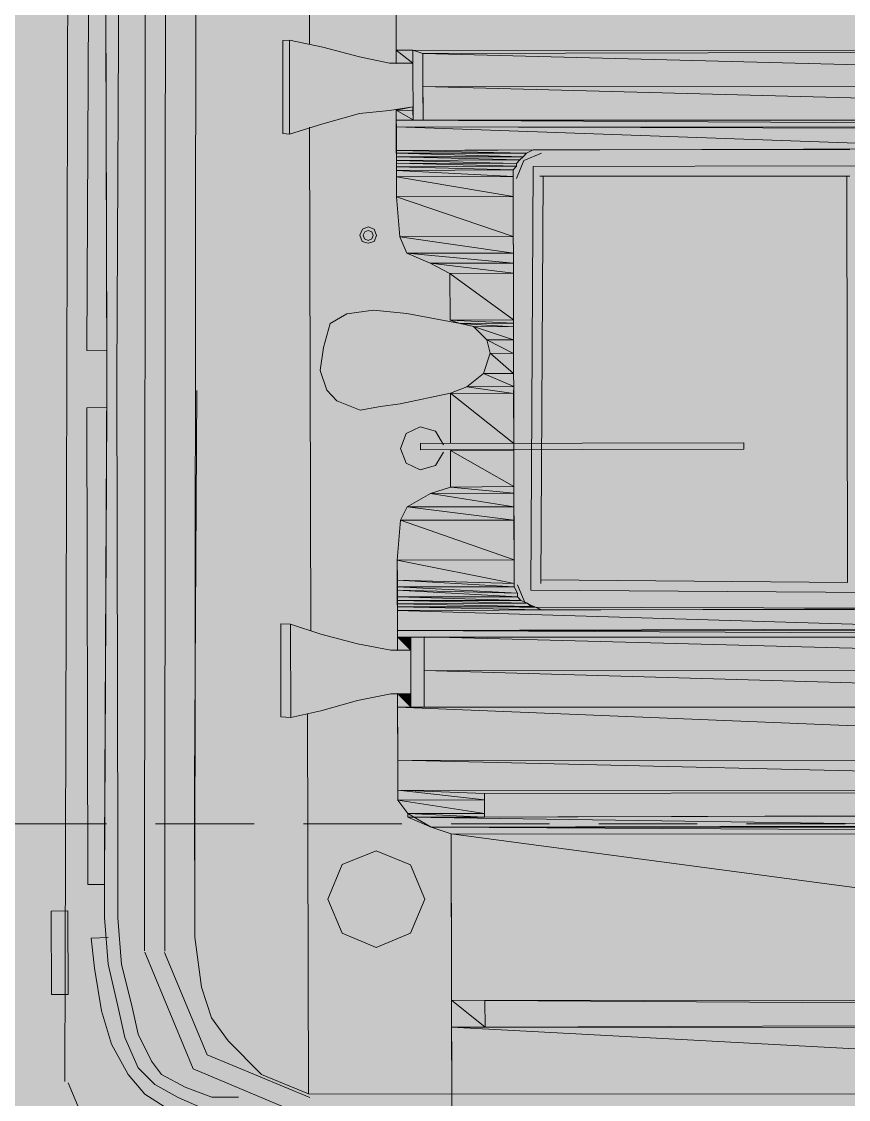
# Model space of a CAD drawing. Header units: millimetres. Extents: x 475159934 to 476245151, y 4620917055 to 4621447368.
# Drawn here: x 475300961 to 475302011, y 4620979307 to 4620980676 of the extents above; entities that cross this region are included whole.
import ezdxf

# ---------------------------------------------------------------- set-up
doc = ezdxf.new("R2010")
doc.units = ezdxf.units.MM
doc.header["$MEASUREMENT"] = 0
doc.linetypes.add('( Hidden )', pattern=[187.5, 125, -62.5])
doc.layers.add('New_Car-Art', color=7, linetype='Continuous')
for name, color, linetype, lineweight in [('New_Car-Art_Pen_No__1', 1, 'Continuous', 0), ('New_Car-Art_Pen_No__4', 7, 'Continuous', 0), ('New_gza_Pen_No__255', 255, 'Continuous', 0), ('New_Structural - Bearing_Pen_No__250', 7, 'Continuous', 0)]:
    doc.layers.add(name, color=color, linetype=linetype, lineweight=lineweight)

msp = doc.modelspace()

# ---------------------------------------------------------------- hatches: boundary and pattern name
at = {"layer": 'New_Car-Art', "linetype": 'Continuous', "lineweight": 0, "true_color": 0x7f090b}
for points in [[(475301436.731, 4620980706.799), (475301436.932, 4620980639.47), (475303100.678, 4620980639.017)], [(475301436.9, 4620980622.198), (475301458.196, 4620980622.782), (475301436.932, 4620980639.47)], [(475301436.932, 4620980639.47), (475301458.196, 4620980622.782), (475301458.064, 4620980639.174)], [(475301458.064, 4620980639.174), (475301470.745, 4620980634.996), (475303100.678, 4620980639.017)], [(475303100.678, 4620980639.017), (475301470.745, 4620980634.996), (475303100.862, 4620980592.606)], [(475301470.745, 4620980634.996), (475301470.955, 4620980593.127), (475303100.862, 4620980592.606)], [(475303100.862, 4620980592.606), (475301470.955, 4620980593.127), (475303100.82, 4620980549.874)], [(475301470.955, 4620980593.127), (475301471.002, 4620980550.379), (475303100.82, 4620980549.874)], [(475301458.238, 4620980567.304), (475301437.079, 4620980563.057), (475301458.211, 4620980562.762)], [(475301437.079, 4620980563.057), (475301437.074, 4620980550.327), (475301458.37, 4620980550.911)], [(475301458.211, 4620980562.762), (475301437.079, 4620980563.057), (475301458.37, 4620980550.911)], [(475303100.82, 4620980549.874), (475301437.074, 4620980550.327), (475303100.93, 4620980541.67)], [(475301437.074, 4620980550.327), (475301437.184, 4620980542.123), (475303100.93, 4620980541.67)], [(475301437.184, 4620980542.123), (475301437.147, 4620980512.121), (475302211.958, 4620980514.33)], [(475302211.879, 4620980539.807), (475301437.184, 4620980542.123), (475302211.958, 4620980514.33)], [(475301610.731, 4620980512.553), (475301437.147, 4620980512.121), (475301602.367, 4620980508.654)], [(475301437.147, 4620980512.121), (475301437.284, 4620980508.458), (475301602.367, 4620980508.654)], [(475301437.257, 4620980503.917), (475301437.23, 4620980499.375), (475301593.888, 4620980500.229)], [(475301593.888, 4620980500.229), (475301437.23, 4620980499.375), (475301589.654, 4620980495.56)], [(475301437.23, 4620980499.375), (475301437.279, 4620980495.728), (475301589.654, 4620980495.56)], [(475301437.284, 4620980508.458), (475301437.257, 4620980503.917), (475301598.045, 4620980504.002)], [(475301598.045, 4620980504.002), (475301437.257, 4620980503.917), (475301593.888, 4620980500.229)], [(475301602.367, 4620980508.654), (475301437.284, 4620980508.458), (475301598.045, 4620980504.002)], [(475301437.252, 4620980491.187), (475301437.226, 4620980486.645), (475301585.47, 4620980487.246)], [(475301585.47, 4620980487.246), (475301437.226, 4620980486.645), (475301585.492, 4620980479.058)], [(475301437.226, 4620980486.645), (475301437.248, 4620980478.457), (475301585.492, 4620980479.058)], [(475301437.279, 4620980495.728), (475301437.252, 4620980491.187), (475301589.703, 4620980491.914)], [(475301589.703, 4620980491.914), (475301437.252, 4620980491.187), (475301585.47, 4620980487.246)], [(475301589.654, 4620980495.56), (475301437.279, 4620980495.728), (475301589.703, 4620980491.914)], [(475301585.492, 4620980479.058), (475301437.248, 4620980478.457), (475301585.57, 4620980453.581)], [(475301437.248, 4620980478.457), (475301437.326, 4620980452.981), (475301585.57, 4620980453.581)], [(475301585.57, 4620980453.581), (475301437.326, 4620980452.981), (475301585.639, 4620980402.645)], [(475301437.326, 4620980452.981), (475301441.689, 4620980402.154), (475301585.639, 4620980402.645)], [(475301585.639, 4620980402.645), (475301441.689, 4620980402.154), (475301585.744, 4620980381.711)], [(475301441.689, 4620980402.154), (475301450.295, 4620980381.457), (475301585.744, 4620980381.711)], [(475301585.744, 4620980381.711), (475301450.295, 4620980381.457), (475301585.739, 4620980368.981)], [(475301450.295, 4620980381.457), (475301479.924, 4620980368.668), (475301585.739, 4620980368.981)], [(475301585.739, 4620980368.981), (475301479.924, 4620980368.668), (475301585.734, 4620980356.251)], [(475301479.924, 4620980368.668), (475301505.258, 4620980355.769), (475301585.734, 4620980356.251)], [(475301585.734, 4620980356.251), (475301505.258, 4620980355.769), (475301585.913, 4620980297.11)], [(475301505.258, 4620980355.769), (475301505.437, 4620980296.628), (475301585.913, 4620980297.11)], [(475301585.913, 4620980297.11), (475301505.437, 4620980296.628), (475301585.886, 4620980292.568)], [(475301505.437, 4620980296.628), (475301518.118, 4620980292.449), (475301585.886, 4620980292.568)], [(475301585.886, 4620980292.568), (475301518.118, 4620980292.449), (475301585.859, 4620980288.026)], [(475301518.118, 4620980292.449), (475301535.093, 4620980288.381), (475301585.859, 4620980288.026)], [(475301585.859, 4620980288.026), (475301535.093, 4620980288.381), (475301585.991, 4620980271.634)], [(475301535.093, 4620980288.381), (475301552.063, 4620980271.582), (475301585.991, 4620980271.634)], [(475301585.991, 4620980271.634), (475301552.063, 4620980271.582), (475301585.96, 4620980254.362)], [(475301552.063, 4620980271.582), (475301556.326, 4620980254.421), (475301585.96, 4620980254.362)], [(475301556.326, 4620980254.421), (475301547.815, 4620980228.724), (475301585.95, 4620980228.902)], [(475301585.96, 4620980254.362), (475301556.326, 4620980254.421), (475301585.95, 4620980228.902)], [(475301547.815, 4620980228.724), (475301526.739, 4620980211.732), (475301586.082, 4620980212.509)], [(475301585.95, 4620980228.902), (475301547.815, 4620980228.724), (475301586.082, 4620980212.509)], [(475301526.739, 4620980211.732), (475301505.716, 4620980203.823), (475301586.028, 4620980203.426)], [(475301586.082, 4620980212.509), (475301526.739, 4620980211.732), (475301586.028, 4620980203.426)], [(475301586.028, 4620980203.426), (475301505.716, 4620980203.823), (475301586.092, 4620980139.76)], [(475301505.716, 4620980203.823), (475301505.78, 4620980140.157), (475301586.092, 4620980139.76)], [(475301586.202, 4620980131.555), (475301505.726, 4620980131.073), (475301586.298, 4620980085.161)], [(475301505.726, 4620980131.073), (475301505.822, 4620980084.679), (475301586.298, 4620980085.161)], [(475301480.504, 4620980076.66), (475301450.927, 4620980059.43), (475301586.376, 4620980059.684)], [(475301505.822, 4620980084.679), (475301480.504, 4620980076.66), (475301586.408, 4620980076.956)], [(475301586.408, 4620980076.956), (475301480.504, 4620980076.66), (475301586.376, 4620980059.684)], [(475301586.298, 4620980085.161), (475301505.822, 4620980084.679), (475301586.408, 4620980076.956)], [(475301450.927, 4620980059.43), (475301442.558, 4620980042.801), (475301586.344, 4620980042.413)], [(475301586.376, 4620980059.684), (475301450.927, 4620980059.43), (475301586.344, 4620980042.413)], [(475301442.558, 4620980042.801), (475301438.332, 4620979991.755), (475301586.577, 4620979992.355)], [(475301586.344, 4620980042.413), (475301442.558, 4620980042.801), (475301586.577, 4620979992.355)], [(475301586.577, 4620979992.355), (475301438.332, 4620979991.755), (475301586.628, 4620979962.337)], [(475301438.332, 4620979991.755), (475301438.411, 4620979966.278), (475301586.628, 4620979962.337)], [(475301586.628, 4620979962.337), (475301438.411, 4620979966.278), (475301586.513, 4620979957.812)], [(475301438.411, 4620979966.278), (475301438.52, 4620979958.074), (475301586.513, 4620979957.812)], [(475301438.52, 4620979958.074), (475301438.406, 4620979953.548), (475301590.83, 4620979949.734)], [(475301590.83, 4620979949.734), (475301438.406, 4620979953.548), (475301590.803, 4620979945.192)], [(475301438.406, 4620979953.548), (475301438.516, 4620979945.344), (475301590.803, 4620979945.192)], [(475301586.513, 4620979957.812), (475301438.52, 4620979958.074), (475301590.83, 4620979949.734)], [(475301438.489, 4620979940.802), (475301438.374, 4620979936.277), (475301603.62, 4620979937.351)], [(475301603.62, 4620979937.351), (475301438.374, 4620979936.277), (475301607.888, 4620979932.919)], [(475301438.374, 4620979936.277), (475301438.511, 4620979932.614), (475301607.888, 4620979932.919)], [(475301438.516, 4620979945.344), (475301438.489, 4620979940.802), (475301594.983, 4620979940.777)], [(475301594.983, 4620979940.777), (475301438.489, 4620979940.802), (475301603.62, 4620979937.351)], [(475301590.803, 4620979945.192), (475301438.516, 4620979945.344), (475301594.983, 4620979940.777)], [(475301438.511, 4620979932.614), (475301438.484, 4620979928.072), (475302213.294, 4620979930.281)], [(475302213.294, 4620979930.281), (475301438.484, 4620979928.072), (475302213.285, 4620979904.821)], [(475301438.484, 4620979928.072), (475301438.562, 4620979902.596), (475302213.285, 4620979904.821)], [(475301438.511, 4620979932.614), (475301620.569, 4620979928.741), (475301612.094, 4620979933.046)], [(475301438.553, 4620979877.136), (475301455.555, 4620979877.609), (475301438.584, 4620979894.408)], [(475303102.221, 4620979902.159), (475301438.562, 4620979902.596), (475303102.331, 4620979893.955)], [(475301438.562, 4620979902.596), (475301438.584, 4620979894.408), (475303102.331, 4620979893.955)], [(475301438.584, 4620979894.408), (475301455.555, 4620979877.609), (475301455.423, 4620979894.002)], [(475301455.423, 4620979894.002), (475303102.331, 4620979893.955), (475301472.425, 4620979894.475)], [(475303102.331, 4620979893.955), (475301472.425, 4620979894.475), (475303102.29, 4620979851.223)], [(475301472.425, 4620979894.475), (475301472.471, 4620979851.727), (475303102.29, 4620979851.223)], [(475303102.29, 4620979851.223), (475301472.471, 4620979851.727), (475303102.473, 4620979804.812)], [(475301472.471, 4620979851.727), (475301472.567, 4620979805.333), (475303102.473, 4620979804.812)], [(475301438.758, 4620979822.537), (475301438.726, 4620979805.265), (475301455.728, 4620979805.739)], [(475301455.596, 4620979822.131), (475301438.758, 4620979822.537), (475301455.728, 4620979805.739)], [(475301438.726, 4620979805.265), (475301438.927, 4620979737.936), (475303098.467, 4620979737.357)], [(475303102.473, 4620979804.812), (475301438.726, 4620979805.265), (475303098.467, 4620979737.357)], [(475303102.473, 4620979804.812), (475301455.728, 4620979805.739), (475301472.567, 4620979805.333)], [(475303098.467, 4620979737.357), (475301438.927, 4620979737.936), (475303098.541, 4620979699.151)], [(475301438.927, 4620979737.936), (475301439.001, 4620979699.73), (475303098.541, 4620979699.151)], [(475301549.083, 4620979695.611), (475301439.001, 4620979699.73), (475301549.105, 4620979687.423)], [(475301439.001, 4620979699.73), (475301439.084, 4620979686.984), (475301549.105, 4620979687.423)], [(475301549.105, 4620979687.423), (475301439.084, 4620979686.984), (475301549.162, 4620979670.135)], [(475301439.084, 4620979686.984), (475301451.76, 4620979670.075), (475301549.162, 4620979670.135)], [(475301451.76, 4620979670.075), (475301451.733, 4620979665.533), (475301549.047, 4620979665.61)], [(475302213.748, 4620979667.396), (475301451.733, 4620979665.533), (475302213.743, 4620979654.666)], [(475301451.733, 4620979665.533), (475301481.362, 4620979652.745), (475302213.743, 4620979654.666)], [(475301549.162, 4620979670.135), (475301451.76, 4620979670.075), (475301549.047, 4620979665.61)], [(475303098.636, 4620979652.756), (475301481.362, 4620979652.745), (475303098.495, 4620979643.689)], [(475301481.362, 4620979652.745), (475301506.811, 4620979644.371), (475303098.495, 4620979643.689)], [(475303098.495, 4620979643.689), (475301506.811, 4620979644.371), (475303099.131, 4620979432.602)], [(475301506.811, 4620979644.371), (475301507.359, 4620979433.301), (475303099.131, 4620979432.602)], [(475301507.359, 4620979433.301), (475301507.296, 4620979398.757), (475301549.725, 4620979399.045)], [(475301549.537, 4620979432.726), (475301507.359, 4620979433.301), (475301549.725, 4620979399.045)], [(475303099.067, 4620979398.059), (475301507.296, 4620979398.757), (475303099.236, 4620979313.458)], [(475301507.296, 4620979398.757), (475301507.553, 4620979314.14), (475303099.236, 4620979313.458)]]:
    msp.add_hatch(color=16, dxfattribs=at).paths.add_polyline_path(points)
at = {"layer": 'New_gza_Pen_No__255', "linetype": 'Continuous', "lineweight": 0, "true_color": 0x3f3f3f}
msp.add_hatch(color=250, dxfattribs=at).paths.add_polyline_path([(475351022.786, 4620982408.659), (475330424.797, 4620982408.659), (475330424.797, 4620982932.534), (475208694.142, 4620982932.534), (475208694.142, 4620976912.388), (475261946.583, 4620976912.388, -0.28948959), (475265189.076, 4620974568.002), (475271727.568, 4620974568.002, -0.29342317), (475275095.001, 4620976932.699), (475351022.786, 4620976932.514)])

# ---------------------------------------------------------------- linework, layer by layer
at = {"layer": 'New_Car-Art_Pen_No__1', "color": 1, "linetype": 'Continuous', "lineweight": 0}
for points in [[(475301436.932, 4620980639.47), (475301436.731, 4620980706.799)], [(475301436.9, 4620980622.198), (475301436.932, 4620980639.47)], [(475303100.678, 4620980639.017), (475301436.932, 4620980639.47)], [(475301436.932, 4620980639.47), (475301458.196, 4620980622.782)], [(475301436.932, 4620980639.47), (475301458.064, 4620980639.174)], [(475301458.196, 4620980622.782), (475301436.932, 4620980639.47)], [(475303100.678, 4620980639.017), (475301458.064, 4620980639.174)], [(475301458.064, 4620980639.174), (475303100.678, 4620980639.017)], [(475301458.064, 4620980639.174), (475303100.678, 4620980639.017)], [(475301470.745, 4620980634.996), (475301458.064, 4620980639.174)], [(475301458.064, 4620980639.174), (475301458.196, 4620980622.782)], [(475303100.678, 4620980639.017), (475301470.745, 4620980634.996)], [(475303100.678, 4620980639.017), (475301470.745, 4620980634.996)], [(475301470.745, 4620980634.996), (475303100.774, 4620980592.622)], [(475301470.745, 4620980634.996), (475303100.774, 4620980592.622)], [(475301470.955, 4620980593.127), (475301470.745, 4620980634.996)], [(475301458.196, 4620980622.782), (475301436.9, 4620980622.198)], [(475301436.9, 4620980622.198), (475301458.196, 4620980622.782)], [(475301458.196, 4620980622.782), (475301436.9, 4620980622.198)], [(475303100.774, 4620980592.622), (475301470.955, 4620980593.127)], [(475303100.774, 4620980592.622), (475301470.955, 4620980593.127)], [(475301470.955, 4620980593.127), (475303100.82, 4620980549.874)], [(475301470.955, 4620980593.127), (475303100.82, 4620980549.874)], [(475301471.002, 4620980550.379), (475301470.955, 4620980593.127)], [(475301437.079, 4620980563.057), (475301458.238, 4620980567.304)], [(475301458.238, 4620980567.304), (475301458.211, 4620980562.762)], [(475301437.074, 4620980550.327), (475301437.079, 4620980563.057)], [(475301458.37, 4620980550.911), (475301437.074, 4620980550.327)], [(475301458.211, 4620980562.762), (475301437.079, 4620980563.057)], [(475301458.211, 4620980562.762), (475301437.079, 4620980563.057)], [(475301437.079, 4620980563.057), (475301458.37, 4620980550.911)], [(475301437.079, 4620980563.057), (475301458.37, 4620980550.911)], [(475301458.37, 4620980550.911), (475301458.211, 4620980562.762)], [(475301471.002, 4620980550.379), (475301458.37, 4620980550.911)], [(475301458.37, 4620980550.911), (475303100.82, 4620980549.874)], [(475303100.82, 4620980549.874), (475301437.074, 4620980550.327)], [(475301437.074, 4620980550.327), (475303100.93, 4620980541.67)], [(475301437.074, 4620980550.327), (475303100.93, 4620980541.67)], [(475301437.184, 4620980542.123), (475301437.074, 4620980550.327)], [(475301437.147, 4620980512.121), (475301437.184, 4620980542.123)], [(475303100.93, 4620980541.67), (475301437.184, 4620980542.123)], [(475302211.879, 4620980539.807), (475301437.184, 4620980542.123)], [(475301437.184, 4620980542.123), (475302211.958, 4620980514.33)], [(475301437.184, 4620980542.123), (475302211.958, 4620980514.33)], [(475303100.82, 4620980549.874), (475301471.002, 4620980550.379)], [(475303100.82, 4620980549.874), (475301471.002, 4620980550.379)], [(475301471.002, 4620980550.379), (475303100.82, 4620980549.874)], [(475303100.82, 4620980549.874), (475301471.002, 4620980550.379)], [(475302211.958, 4620980514.33), (475301437.147, 4620980512.121)], [(475301437.147, 4620980512.121), (475301619.232, 4620980512.79)], [(475301615.025, 4620980512.663), (475301437.147, 4620980512.121)], [(475301437.147, 4620980512.121), (475301615.025, 4620980512.663)], [(475301615.025, 4620980512.663), (475301437.147, 4620980512.121)], [(475301437.147, 4620980512.121), (475301615.025, 4620980512.663)], [(475301610.731, 4620980512.553), (475301437.147, 4620980512.121)], [(475301437.147, 4620980512.121), (475301610.731, 4620980512.553)], [(475301610.731, 4620980512.553), (475301437.147, 4620980512.121)], [(475301610.731, 4620980512.553), (475301437.147, 4620980512.121)], [(475301437.147, 4620980512.121), (475301602.367, 4620980508.654)], [(475301437.147, 4620980512.121), (475301602.367, 4620980508.654)], [(475301437.284, 4620980508.458), (475301437.147, 4620980512.121)], [(475301602.367, 4620980508.654), (475301610.731, 4620980512.553)], [(475301615.025, 4620980512.663), (475301610.731, 4620980512.553)], [(475301619.232, 4620980512.79), (475301615.025, 4620980512.663)], [(475301437.23, 4620980499.375), (475301437.257, 4620980503.917)], [(475301593.888, 4620980500.229), (475301437.23, 4620980499.375)], [(475301593.888, 4620980500.229), (475301437.23, 4620980499.375)], [(475301437.23, 4620980499.375), (475301589.654, 4620980495.56)], [(475301437.23, 4620980499.375), (475301589.654, 4620980495.56)], [(475301437.279, 4620980495.728), (475301437.23, 4620980499.375)], [(475301437.257, 4620980503.917), (475301437.284, 4620980508.458)], [(475301598.045, 4620980504.002), (475301437.257, 4620980503.917)], [(475301598.045, 4620980504.002), (475301437.257, 4620980503.917)], [(475301437.257, 4620980503.917), (475301593.888, 4620980500.229)], [(475301437.257, 4620980503.917), (475301593.888, 4620980500.229)], [(475301602.367, 4620980508.654), (475301437.284, 4620980508.458)], [(475301602.367, 4620980508.654), (475301437.284, 4620980508.458)], [(475301437.284, 4620980508.458), (475301598.045, 4620980504.002)], [(475301437.284, 4620980508.458), (475301598.045, 4620980504.002)], [(475301589.654, 4620980495.56), (475301593.888, 4620980500.229)], [(475301593.888, 4620980500.229), (475301598.045, 4620980504.002)], [(475301598.045, 4620980504.002), (475301602.367, 4620980508.654)], [(475301437.226, 4620980486.645), (475301437.252, 4620980491.187)], [(475301585.47, 4620980487.246), (475301437.226, 4620980486.645)], [(475301585.47, 4620980487.246), (475301437.226, 4620980486.645)], [(475301437.226, 4620980486.645), (475301585.492, 4620980479.058)], [(475301437.226, 4620980486.645), (475301585.492, 4620980479.058)], [(475301437.248, 4620980478.457), (475301437.226, 4620980486.645)], [(475301437.252, 4620980491.187), (475301437.279, 4620980495.728)], [(475301589.703, 4620980491.914), (475301437.252, 4620980491.187)], [(475301589.703, 4620980491.914), (475301437.252, 4620980491.187)], [(475301437.252, 4620980491.187), (475301585.47, 4620980487.246)], [(475301437.252, 4620980491.187), (475301585.47, 4620980487.246)], [(475301589.654, 4620980495.56), (475301437.279, 4620980495.728)], [(475301589.654, 4620980495.56), (475301437.279, 4620980495.728)], [(475301437.279, 4620980495.728), (475301589.703, 4620980491.914)], [(475301437.279, 4620980495.728), (475301589.703, 4620980491.914)], [(475301585.47, 4620980487.246), (475301589.703, 4620980491.914)], [(475301585.492, 4620980479.058), (475301585.47, 4620980487.246)], [(475301589.703, 4620980491.914), (475301589.654, 4620980495.56)], [(475301585.492, 4620980479.058), (475301437.248, 4620980478.457)], [(475301585.492, 4620980479.058), (475301437.248, 4620980478.457)], [(475301437.248, 4620980478.457), (475301585.57, 4620980453.581)], [(475301437.248, 4620980478.457), (475301585.57, 4620980453.581)], [(475301437.326, 4620980452.981), (475301437.248, 4620980478.457)], [(475301585.57, 4620980453.581), (475301585.492, 4620980479.058)], [(475301585.57, 4620980453.581), (475301437.326, 4620980452.981)], [(475301585.57, 4620980453.581), (475301437.326, 4620980452.981)], [(475301437.326, 4620980452.981), (475301585.639, 4620980402.645)], [(475301437.326, 4620980452.981), (475301585.639, 4620980402.645)], [(475301441.689, 4620980402.154), (475301437.326, 4620980452.981)], [(475301585.639, 4620980402.645), (475301585.57, 4620980453.581)], [(475301585.639, 4620980402.645), (475301441.689, 4620980402.154)], [(475301585.639, 4620980402.645), (475301441.689, 4620980402.154)], [(475301441.689, 4620980402.154), (475301585.744, 4620980381.711)], [(475301441.689, 4620980402.154), (475301585.744, 4620980381.711)], [(475301450.295, 4620980381.457), (475301441.689, 4620980402.154)], [(475301585.744, 4620980381.711), (475301585.639, 4620980402.645)], [(475301585.744, 4620980381.711), (475301450.295, 4620980381.457)], [(475301585.744, 4620980381.711), (475301450.295, 4620980381.457)], [(475301450.295, 4620980381.457), (475301585.739, 4620980368.981)], [(475301450.295, 4620980381.457), (475301585.739, 4620980368.981)], [(475301479.924, 4620980368.668), (475301450.295, 4620980381.457)], [(475301585.739, 4620980368.981), (475301585.744, 4620980381.711)], [(475301585.739, 4620980368.981), (475301479.924, 4620980368.668)], [(475301585.739, 4620980368.981), (475301479.924, 4620980368.668)], [(475301479.924, 4620980368.668), (475301585.734, 4620980356.251)], [(475301479.924, 4620980368.668), (475301585.734, 4620980356.251)], [(475301505.258, 4620980355.769), (475301479.924, 4620980368.668)], [(475301585.734, 4620980356.251), (475301585.739, 4620980368.981)], [(475301585.734, 4620980356.251), (475301505.258, 4620980355.769)], [(475301585.734, 4620980356.251), (475301505.258, 4620980355.769)], [(475301505.258, 4620980355.769), (475301585.913, 4620980297.11)], [(475301505.258, 4620980355.769), (475301585.913, 4620980297.11)], [(475301505.437, 4620980296.628), (475301505.258, 4620980355.769)], [(475301585.913, 4620980297.11), (475301585.734, 4620980356.251)], [(475301585.913, 4620980297.11), (475301505.437, 4620980296.628)], [(475301585.913, 4620980297.11), (475301505.437, 4620980296.628)], [(475301505.437, 4620980296.628), (475301585.886, 4620980292.568)], [(475301505.437, 4620980296.628), (475301585.886, 4620980292.568)], [(475301518.118, 4620980292.449), (475301505.437, 4620980296.628)], [(475301585.886, 4620980292.568), (475301518.118, 4620980292.449)], [(475301585.886, 4620980292.568), (475301518.118, 4620980292.449)], [(475301518.118, 4620980292.449), (475301585.859, 4620980288.026)], [(475301518.118, 4620980292.449), (475301585.859, 4620980288.026)], [(475301535.093, 4620980288.381), (475301518.118, 4620980292.449)], [(475301585.859, 4620980288.026), (475301585.886, 4620980292.568)], [(475301585.886, 4620980292.568), (475301585.913, 4620980297.11)], [(475301585.859, 4620980288.026), (475301535.093, 4620980288.381)], [(475301585.859, 4620980288.026), (475301535.093, 4620980288.381)], [(475301535.093, 4620980288.381), (475301585.991, 4620980271.634)], [(475301535.093, 4620980288.381), (475301585.991, 4620980271.634)], [(475301552.063, 4620980271.582), (475301535.093, 4620980288.381)], [(475301585.991, 4620980271.634), (475301585.859, 4620980288.026)], [(475301585.991, 4620980271.634), (475301552.063, 4620980271.582)], [(475301585.991, 4620980271.634), (475301552.063, 4620980271.582)], [(475301552.063, 4620980271.582), (475301585.96, 4620980254.362)], [(475301552.063, 4620980271.582), (475301585.96, 4620980254.362)], [(475301556.326, 4620980254.421), (475301552.063, 4620980271.582)], [(475301585.96, 4620980254.362), (475301585.991, 4620980271.634)], [(475301547.815, 4620980228.724), (475301556.326, 4620980254.421)], [(475301585.96, 4620980254.362), (475301556.326, 4620980254.421)], [(475301585.96, 4620980254.362), (475301556.326, 4620980254.421)], [(475301556.326, 4620980254.421), (475301585.95, 4620980228.902)], [(475301556.326, 4620980254.421), (475301585.95, 4620980228.902)], [(475301585.95, 4620980228.902), (475301585.96, 4620980254.362)], [(475301526.739, 4620980211.732), (475301547.815, 4620980228.724)], [(475301585.95, 4620980228.902), (475301547.815, 4620980228.724)], [(475301585.95, 4620980228.902), (475301547.815, 4620980228.724)], [(475301547.815, 4620980228.724), (475301586.082, 4620980212.509)], [(475301547.815, 4620980228.724), (475301586.082, 4620980212.509)], [(475301586.082, 4620980212.509), (475301585.95, 4620980228.902)], [(475301505.716, 4620980203.823), (475301526.739, 4620980211.732)], [(475301586.082, 4620980212.509), (475301526.739, 4620980211.732)], [(475301586.082, 4620980212.509), (475301526.739, 4620980211.732)], [(475301526.739, 4620980211.732), (475301586.028, 4620980203.426)], [(475301526.739, 4620980211.732), (475301586.028, 4620980203.426)], [(475301586.028, 4620980203.426), (475301586.082, 4620980212.509)], [(475301586.028, 4620980203.426), (475301505.716, 4620980203.823)], [(475301586.028, 4620980203.426), (475301505.716, 4620980203.823)], [(475301505.716, 4620980203.823), (475301586.092, 4620980139.76)], [(475301505.716, 4620980203.823), (475301586.092, 4620980139.76)], [(475301505.78, 4620980140.157), (475301505.716, 4620980203.823)], [(475301586.092, 4620980139.76), (475301586.028, 4620980203.426)], [(475301586.092, 4620980139.76), (475301505.78, 4620980140.157)], [(475301586.202, 4620980131.555), (475301505.726, 4620980131.073)], [(475301505.726, 4620980131.073), (475301586.298, 4620980085.161)], [(475301505.726, 4620980131.073), (475301586.298, 4620980085.161)], [(475301505.822, 4620980084.679), (475301505.726, 4620980131.073)], [(475301586.298, 4620980085.161), (475301586.202, 4620980131.555)], [(475301450.927, 4620980059.43), (475301480.504, 4620980076.66)], [(475301480.504, 4620980076.66), (475301505.822, 4620980084.679)], [(475301586.408, 4620980076.956), (475301480.504, 4620980076.66)], [(475301586.408, 4620980076.956), (475301480.504, 4620980076.66)], [(475301480.504, 4620980076.66), (475301586.376, 4620980059.684)], [(475301480.504, 4620980076.66), (475301586.376, 4620980059.684)], [(475301586.298, 4620980085.161), (475301505.822, 4620980084.679)], [(475301586.298, 4620980085.161), (475301505.822, 4620980084.679)], [(475301505.822, 4620980084.679), (475301586.408, 4620980076.956)], [(475301505.822, 4620980084.679), (475301586.408, 4620980076.956)], [(475301586.408, 4620980076.956), (475301586.298, 4620980085.161)], [(475301586.376, 4620980059.684), (475301586.408, 4620980076.956)], [(475301442.558, 4620980042.801), (475301450.927, 4620980059.43)], [(475301586.376, 4620980059.684), (475301450.927, 4620980059.43)], [(475301586.376, 4620980059.684), (475301450.927, 4620980059.43)], [(475301450.927, 4620980059.43), (475301586.344, 4620980042.413)], [(475301450.927, 4620980059.43), (475301586.344, 4620980042.413)], [(475301586.344, 4620980042.413), (475301586.376, 4620980059.684)], [(475301438.332, 4620979991.755), (475301442.558, 4620980042.801)], [(475301586.344, 4620980042.413), (475301442.558, 4620980042.801)], [(475301586.344, 4620980042.413), (475301442.558, 4620980042.801)], [(475301442.558, 4620980042.801), (475301586.577, 4620979992.355)], [(475301442.558, 4620980042.801), (475301586.577, 4620979992.355)], [(475301586.577, 4620979992.355), (475301586.344, 4620980042.413)], [(475301586.577, 4620979992.355), (475301438.332, 4620979991.755)], [(475301586.577, 4620979992.355), (475301438.332, 4620979991.755)], [(475301438.332, 4620979991.755), (475301586.628, 4620979962.337)], [(475301438.332, 4620979991.755), (475301586.628, 4620979962.337)], [(475301438.411, 4620979966.278), (475301438.332, 4620979991.755)], [(475301586.628, 4620979962.337), (475301586.577, 4620979992.355)], [(475301586.628, 4620979962.337), (475301438.411, 4620979966.278)], [(475301586.628, 4620979962.337), (475301438.411, 4620979966.278)], [(475301438.411, 4620979966.278), (475301586.513, 4620979957.812)], [(475301438.411, 4620979966.278), (475301586.513, 4620979957.812)], [(475301438.52, 4620979958.074), (475301438.411, 4620979966.278)], [(475301586.513, 4620979957.812), (475301586.628, 4620979962.337)], [(475301438.406, 4620979953.548), (475301438.52, 4620979958.074)], [(475301590.83, 4620979949.734), (475301438.406, 4620979953.548)], [(475301590.83, 4620979949.734), (475301438.406, 4620979953.548)], [(475301438.406, 4620979953.548), (475301590.803, 4620979945.192)], [(475301438.406, 4620979953.548), (475301590.803, 4620979945.192)], [(475301438.516, 4620979945.344), (475301438.406, 4620979953.548)], [(475301586.513, 4620979957.812), (475301438.52, 4620979958.074)], [(475301586.513, 4620979957.812), (475301438.52, 4620979958.074)], [(475301438.52, 4620979958.074), (475301590.83, 4620979949.734)], [(475301438.52, 4620979958.074), (475301590.83, 4620979949.734)], [(475301590.83, 4620979949.734), (475301586.513, 4620979957.812)], [(475301590.803, 4620979945.192), (475301590.83, 4620979949.734)], [(475301438.374, 4620979936.277), (475301438.489, 4620979940.802)], [(475301603.62, 4620979937.351), (475301438.374, 4620979936.277)], [(475301603.62, 4620979937.351), (475301438.374, 4620979936.277)], [(475301438.374, 4620979936.277), (475301607.888, 4620979932.919)], [(475301438.374, 4620979936.277), (475301607.888, 4620979932.919)], [(475301438.511, 4620979932.614), (475301438.374, 4620979936.277)], [(475301438.489, 4620979940.802), (475301438.516, 4620979945.344)], [(475301594.983, 4620979940.777), (475301438.489, 4620979940.802)], [(475301594.983, 4620979940.777), (475301438.489, 4620979940.802)], [(475301438.489, 4620979940.802), (475301603.62, 4620979937.351)], [(475301438.489, 4620979940.802), (475301603.62, 4620979937.351)], [(475301590.803, 4620979945.192), (475301438.516, 4620979945.344)], [(475301590.803, 4620979945.192), (475301438.516, 4620979945.344)], [(475301438.516, 4620979945.344), (475301594.983, 4620979940.777)], [(475301438.516, 4620979945.344), (475301594.983, 4620979940.777)], [(475301594.983, 4620979940.777), (475301590.803, 4620979945.192)], [(475301603.62, 4620979937.351), (475301594.983, 4620979940.777)], [(475301607.888, 4620979932.919), (475301603.62, 4620979937.351)], [(475301438.484, 4620979928.072), (475301438.511, 4620979932.614)], [(475302213.294, 4620979930.281), (475301438.484, 4620979928.072)], [(475302213.294, 4620979930.281), (475301438.484, 4620979928.072)], [(475301438.484, 4620979928.072), (475302213.285, 4620979904.821)], [(475301438.484, 4620979928.072), (475302213.285, 4620979904.821)], [(475301438.562, 4620979902.596), (475301438.484, 4620979928.072)], [(475301612.094, 4620979933.046), (475301438.511, 4620979932.614)], [(475301438.511, 4620979932.614), (475301612.094, 4620979933.046)], [(475301612.094, 4620979933.046), (475301438.511, 4620979932.614)], [(475301438.511, 4620979932.614), (475301612.094, 4620979933.046)], [(475301607.888, 4620979932.919), (475301438.511, 4620979932.614)], [(475301438.511, 4620979932.614), (475301607.888, 4620979932.919)], [(475301620.569, 4620979928.741), (475301438.511, 4620979932.614)], [(475301438.511, 4620979932.614), (475301620.569, 4620979928.741)], [(475301620.569, 4620979928.741), (475301438.511, 4620979932.614)], [(475302213.294, 4620979930.281), (475301438.511, 4620979932.614)], [(475301438.511, 4620979932.614), (475302213.294, 4620979930.281)], [(475301438.511, 4620979932.614), (475302213.294, 4620979930.281)], [(475301607.888, 4620979932.919), (475301612.094, 4620979933.046)], [(475301612.094, 4620979933.046), (475301620.569, 4620979928.741)], [(475302213.294, 4620979930.281), (475302009.913, 4620979929.029)], [(475302009.913, 4620979929.029), (475302018.414, 4620979929.266)], [(475301438.553, 4620979877.136), (475301438.584, 4620979894.408)], [(475302213.285, 4620979904.821), (475301438.562, 4620979902.596)], [(475303102.221, 4620979902.159), (475301438.562, 4620979902.596)], [(475301438.562, 4620979902.596), (475303102.331, 4620979893.955)], [(475301438.562, 4620979902.596), (475303102.331, 4620979893.955)], [(475301438.584, 4620979894.408), (475301438.562, 4620979902.596)], [(475303102.331, 4620979893.955), (475301438.584, 4620979894.408)], [(475301438.584, 4620979894.408), (475301455.555, 4620979877.609)], [(475301438.584, 4620979894.408), (475301455.423, 4620979894.002)], [(475301455.555, 4620979877.609), (475301438.584, 4620979894.408)], [(475301472.425, 4620979894.475), (475301455.423, 4620979894.002)], [(475303102.331, 4620979893.955), (475301455.423, 4620979894.002)], [(475301455.423, 4620979894.002), (475303102.331, 4620979893.955)], [(475301455.423, 4620979894.002), (475303102.331, 4620979893.955)], [(475301455.423, 4620979894.002), (475301455.555, 4620979877.609)], [(475303102.331, 4620979893.955), (475301472.425, 4620979894.475)], [(475303102.331, 4620979893.955), (475301472.425, 4620979894.475)], [(475301472.425, 4620979894.475), (475303102.29, 4620979851.223)], [(475301472.425, 4620979894.475), (475303102.29, 4620979851.223)], [(475301472.471, 4620979851.727), (475301472.425, 4620979894.475)], [(475301455.555, 4620979877.609), (475301438.553, 4620979877.136)], [(475301438.553, 4620979877.136), (475301455.555, 4620979877.609)], [(475301455.555, 4620979877.609), (475301438.553, 4620979877.136)], [(475303102.29, 4620979851.223), (475301472.471, 4620979851.727)], [(475303102.29, 4620979851.223), (475301472.471, 4620979851.727)], [(475301472.471, 4620979851.727), (475303102.473, 4620979804.812)], [(475301472.471, 4620979851.727), (475303102.473, 4620979804.812)], [(475301472.567, 4620979805.333), (475301472.471, 4620979851.727)], [(475301438.726, 4620979805.265), (475301438.758, 4620979822.537)], [(475301455.596, 4620979822.131), (475301438.758, 4620979822.537)], [(475301438.758, 4620979822.537), (475301455.596, 4620979822.131)], [(475301455.596, 4620979822.131), (475301438.758, 4620979822.537)], [(475301438.758, 4620979822.537), (475301455.728, 4620979805.739)], [(475301438.758, 4620979822.537), (475301455.728, 4620979805.739)], [(475301455.728, 4620979805.739), (475301455.596, 4620979822.131)], [(475301455.728, 4620979805.739), (475301438.726, 4620979805.265)], [(475303102.473, 4620979804.812), (475301438.726, 4620979805.265)], [(475301438.726, 4620979805.265), (475303098.467, 4620979737.357)], [(475301438.726, 4620979805.265), (475303098.467, 4620979737.357)], [(475301438.927, 4620979737.936), (475301438.726, 4620979805.265)], [(475301472.567, 4620979805.333), (475301455.728, 4620979805.739)], [(475301455.728, 4620979805.739), (475303102.473, 4620979804.812)], [(475303102.473, 4620979804.812), (475301472.567, 4620979805.333)], [(475303102.473, 4620979804.812), (475301472.567, 4620979805.333)], [(475301472.567, 4620979805.333), (475303102.473, 4620979804.812)], [(475303102.473, 4620979804.812), (475301472.567, 4620979805.333)], [(475303098.467, 4620979737.357), (475301438.927, 4620979737.936)], [(475303098.467, 4620979737.357), (475301438.927, 4620979737.936)], [(475301438.927, 4620979737.936), (475303098.541, 4620979699.151)], [(475301438.927, 4620979737.936), (475303098.541, 4620979699.151)], [(475301439.001, 4620979699.73), (475301438.927, 4620979737.936)], [(475303098.541, 4620979699.151), (475301439.001, 4620979699.73)], [(475301549.083, 4620979695.611), (475301439.001, 4620979699.73)], [(475301439.001, 4620979699.73), (475301549.105, 4620979687.423)], [(475301439.001, 4620979699.73), (475301549.105, 4620979687.423)], [(475301439.084, 4620979686.984), (475301439.001, 4620979699.73)], [(475301549.105, 4620979687.423), (475301549.083, 4620979695.611)], [(475301549.105, 4620979687.423), (475301439.084, 4620979686.984)], [(475301549.105, 4620979687.423), (475301439.084, 4620979686.984)], [(475301439.084, 4620979686.984), (475301549.162, 4620979670.135)], [(475301439.084, 4620979686.984), (475301549.162, 4620979670.135)], [(475301451.76, 4620979670.075), (475301439.084, 4620979686.984)], [(475301549.162, 4620979670.135), (475301549.105, 4620979687.423)], [(475301451.733, 4620979665.533), (475301451.76, 4620979670.075)], [(475302213.748, 4620979667.396), (475301451.733, 4620979665.533)], [(475301549.047, 4620979665.61), (475301451.733, 4620979665.533)], [(475301451.733, 4620979665.533), (475302213.831, 4620979654.649)], [(475301451.733, 4620979665.533), (475302213.831, 4620979654.649)], [(475301481.362, 4620979652.745), (475301451.733, 4620979665.533)], [(475301549.162, 4620979670.135), (475301451.76, 4620979670.075)], [(475301549.162, 4620979670.135), (475301451.76, 4620979670.075)], [(475301451.76, 4620979670.075), (475301549.047, 4620979665.61)], [(475301451.76, 4620979670.075), (475301549.047, 4620979665.61)], [(475301549.047, 4620979665.61), (475301549.162, 4620979670.135)], [(475302213.831, 4620979654.649), (475301481.362, 4620979652.745)], [(475301481.362, 4620979652.745), (475303098.636, 4620979652.756)], [(475303098.636, 4620979652.756), (475301481.362, 4620979652.745)], [(475303098.636, 4620979652.756), (475301481.362, 4620979652.745)], [(475301481.362, 4620979652.745), (475303098.636, 4620979652.756)], [(475303098.636, 4620979652.756), (475301481.362, 4620979652.745)], [(475301481.362, 4620979652.745), (475303098.495, 4620979643.689)], [(475301481.362, 4620979652.745), (475303098.495, 4620979643.689)], [(475301506.811, 4620979644.371), (475301481.362, 4620979652.745)], [(475303098.495, 4620979643.689), (475301506.811, 4620979644.371)], [(475303098.495, 4620979643.689), (475301506.811, 4620979644.371)], [(475301506.811, 4620979644.371), (475303099.131, 4620979432.602)], [(475301506.811, 4620979644.371), (475303099.131, 4620979432.602)], [(475301507.359, 4620979433.301), (475301506.811, 4620979644.371)], [(475301507.296, 4620979398.757), (475301507.359, 4620979433.301)], [(475303099.131, 4620979432.602), (475301507.359, 4620979433.301)], [(475301549.537, 4620979432.726), (475301507.359, 4620979433.301)], [(475301507.359, 4620979433.301), (475301549.725, 4620979399.045)], [(475301507.359, 4620979433.301), (475301549.725, 4620979399.045)], [(475301549.725, 4620979399.045), (475301549.537, 4620979432.726)], [(475301549.725, 4620979399.045), (475301507.296, 4620979398.757)], [(475303099.067, 4620979398.059), (475301507.296, 4620979398.757)], [(475301507.296, 4620979398.757), (475303099.236, 4620979313.458)], [(475301507.296, 4620979398.757), (475303099.236, 4620979313.458)], [(475301507.553, 4620979314.14), (475301507.296, 4620979398.757)], [(475303099.236, 4620979313.458), (475301507.553, 4620979314.14)]]:
    msp.add_lwpolyline(points, dxfattribs=at)
at = {"layer": 'New_Car-Art_Pen_No__4', "color": 7, "linetype": 'Continuous', "lineweight": 0}
for points in [[(475301325.852, 4620981130.274), (475301326.8, 4620980647.235)], [(475301021.021, 4620981116.985), (475301018.7, 4620980223.53)], [(475301118.761, 4620980947.844), (475301117.699, 4620979495.815)], [(475301144.189, 4620980947.658), (475301143.126, 4620979495.63)], [(475301044.191, 4620980257.888), (475301047.07, 4620980867.523)], [(475301068.088, 4620980862.702), (475301069.53, 4620980257.719)], [(475301068.162, 4620980824.496), (475301069.63, 4620980224.054)], [(475301085.164, 4620980824.969), (475301082.174, 4620980223.538)], [(475301182.708, 4620980735.887), (475301181.204, 4620979513.096)], [(475301436.731, 4620980706.799), (475301436.9, 4620980622.198)], [(475301292.987, 4620980651.709), (475301301.487, 4620980651.946)], [(475301293.256, 4620980533.444), (475301292.987, 4620980651.709)], [(475301301.487, 4620980651.946), (475301301.593, 4620980532.802)], [(475301301.487, 4620980651.946), (475301343.775, 4620980643.167)], [(475301343.775, 4620980643.167), (475301390.406, 4620980630.851)], [(475301458.196, 4620980622.782), (475301458.064, 4620980639.174)], [(475301458.064, 4620980639.174), (475301470.745, 4620980634.996)], [(475301470.745, 4620980634.996), (475301470.924, 4620980575.855)], [(475301390.406, 4620980630.851), (475301428.563, 4620980622.84)], [(475301428.563, 4620980622.84), (475301458.196, 4620980622.782)], [(475301458.196, 4620980622.782), (475301458.37, 4620980550.911)], [(475301471.002, 4620980550.379), (475301470.823, 4620980609.519)], [(475301428.578, 4620980562.821), (475301458.238, 4620980567.304)], [(475301458.238, 4620980567.304), (475301458.37, 4620980550.911)], [(475301343.939, 4620980545.836), (475301390.58, 4620980558.98)], [(475301390.58, 4620980558.98), (475301428.578, 4620980562.821)], [(475301437.079, 4620980563.057), (475301437.326, 4620980452.981)], [(475301458.37, 4620980550.911), (475301471.002, 4620980550.379)], [(475301301.593, 4620980532.802), (475301343.939, 4620980545.836)], [(475301327.074, 4620980541.7), (475301328.453, 4620979902.173)], [(475301301.593, 4620980532.802), (475301293.256, 4620980533.444)], [(475301437.326, 4620980452.981), (475301437.262, 4620980516.647)], [(475301619.232, 4620980512.79), (475302012.871, 4620980513.189)], [(475301598.985, 4620980499.28), (475301589.647, 4620980476.466)], [(475301621.478, 4620980508.734), (475301598.985, 4620980499.28)], [(475301607.783, 4620979953.854), (475301610.836, 4620980491.618)], [(475301610.836, 4620980491.618), (475302021.477, 4620980492.491)], [(475301586.628, 4620979962.337), (475301585.492, 4620980479.058)], [(475301619.332, 4620980479.125), (475302012.971, 4620980479.524)], [(475301620.468, 4620979962.405), (475301623.627, 4620980479.235)], [(475302008.765, 4620980479.398), (475302009.977, 4620979963.573)], [(475301441.689, 4620980402.154), (475301437.326, 4620980452.981)], [(475301401.538, 4620980415.083), (475301394.04, 4620980411.931)], [(475301408.945, 4620980411.886), (475301401.538, 4620980415.083)], [(475301394.04, 4620980411.931), (475301390.898, 4620980404.332)], [(475301390.898, 4620980404.332), (475301393.896, 4620980396.499)], [(475301396.977, 4620980408.657), (475301395.105, 4620980404.459)], [(475301395.105, 4620980404.459), (475301396.923, 4620980399.573)], [(475301401.423, 4620980410.558), (475301396.977, 4620980408.657)], [(475301405.918, 4620980408.812), (475301401.423, 4620980410.558)], [(475301407.736, 4620980403.926), (475301405.918, 4620980408.812)], [(475301405.952, 4620980399.712), (475301407.736, 4620980403.926)], [(475301408.889, 4620980396.437), (475301412.031, 4620980404.037)], [(475301412.031, 4620980404.037), (475301408.945, 4620980411.886)], [(475301450.295, 4620980381.457), (475301441.689, 4620980402.154)], [(475301393.896, 4620980396.499), (475301401.555, 4620980394.165)], [(475301396.923, 4620980399.573), (475301401.418, 4620980397.828)], [(475301401.418, 4620980397.828), (475301405.952, 4620980399.712)], [(475301401.555, 4620980394.165), (475301408.889, 4620980396.437)], [(475301479.924, 4620980368.668), (475301450.295, 4620980381.457)], [(475301505.258, 4620980355.769), (475301479.924, 4620980368.668)], [(475301505.258, 4620980355.769), (475301505.437, 4620980296.628)], [(475301374.173, 4620980304.689), (475301353.035, 4620980292.254)], [(475301408.04, 4620980309.298), (475301374.173, 4620980304.689)], [(475301450.354, 4620980305.06), (475301408.04, 4620980309.298)], [(475301518.118, 4620980292.449), (475301450.354, 4620980305.06)], [(475301353.035, 4620980292.254), (475301344.586, 4620980262)], [(475301535.093, 4620980288.381), (475301518.118, 4620980292.449)], [(475301552.063, 4620980271.582), (475301535.093, 4620980288.381)], [(475301556.326, 4620980254.421), (475301552.063, 4620980271.582)], [(475301069.53, 4620980257.719), (475301044.191, 4620980257.888)], [(475301344.586, 4620980262), (475301340.506, 4620980232.75)], [(475301547.815, 4620980228.724), (475301556.326, 4620980254.421)], [(475301016.379, 4620979330.074), (475301018.7, 4620980223.53)], [(475301066.641, 4620979622.623), (475301069.63, 4620980224.054)], [(475301083.479, 4620979622.218), (475301082.174, 4620980223.538)], [(475301340.506, 4620980232.75), (475301348.998, 4620980207.527)], [(475301526.739, 4620980211.732), (475301547.815, 4620980228.724)], [(475301505.716, 4620980203.823), (475301526.739, 4620980211.732)], [(475301180.788, 4620979707.773), (475301183.915, 4620980207.332)], [(475301348.998, 4620980207.527), (475301361.625, 4620980194.265)], [(475301442.074, 4620980190.205), (475301505.716, 4620980203.823)], [(475301505.716, 4620980203.823), (475301505.78, 4620980140.157)], [(475301069.704, 4620980185.848), (475301044.201, 4620980185.138)], [(475301044.201, 4620980185.138), (475301045.555, 4620979580.171)], [(475301066.688, 4620979579.875), (475301069.704, 4620980185.848)], [(475301361.625, 4620980194.265), (475301391.417, 4620980182.355)], [(475301391.417, 4620980182.355), (475301416.871, 4620980186.711)], [(475301416.871, 4620980186.711), (475301442.074, 4620980190.205)], [(475301467.54, 4620980160.913), (475301449.593, 4620980152.432)], [(475301486.725, 4620980155.524), (475301467.54, 4620980160.913)], [(475301496.952, 4620980138.162), (475301486.725, 4620980155.524)], [(475301449.593, 4620980152.432), (475301442.303, 4620980133.783)], [(475301467.645, 4620980139.979), (475301878.286, 4620980140.851)], [(475301878.286, 4620980140.851), (475301878.396, 4620980132.647)], [(475301442.303, 4620980133.783), (475301449.567, 4620980115.154)], [(475301467.755, 4620980131.774), (475301467.645, 4620980139.979)], [(475301878.396, 4620980132.647), (475301467.755, 4620980131.774)], [(475301486.696, 4620980111.881), (475301496.986, 4620980129.062)], [(475301505.726, 4620980131.073), (475301505.822, 4620980084.679)], [(475301449.567, 4620980115.154), (475301467.57, 4620980106.347)], [(475301467.57, 4620980106.347), (475301486.696, 4620980111.881)], [(475301480.504, 4620980076.66), (475301450.927, 4620980059.43)], [(475301505.822, 4620980084.679), (475301480.504, 4620980076.66)], [(475301450.927, 4620980059.43), (475301442.558, 4620980042.801)], [(475301442.558, 4620980042.801), (475301438.332, 4620979991.755)], [(475301438.553, 4620979877.136), (475301438.332, 4620979991.755)], [(475301438.332, 4620979991.755), (475301438.484, 4620979928.072)], [(475301438.553, 4620979877.136), (475301438.332, 4620979991.755)], [(475302009.977, 4620979963.573), (475301620.495, 4620979966.947)], [(475301590.859, 4620979960.641), (475301600.105, 4620979938.005)], [(475302043.9, 4620979950.894), (475301607.783, 4620979953.854)], [(475301600.105, 4620979938.005), (475301622.502, 4620979928.381)], [(475302009.913, 4620979929.029), (475301620.569, 4620979928.741)], [(475301303.003, 4620979910.546), (475301290.372, 4620979911.079)], [(475301290.372, 4620979911.079), (475301290.729, 4620979792.797)], [(475301303.273, 4620979792.281), (475301303.003, 4620979910.546)], [(475301303.003, 4620979910.546), (475301341.133, 4620979897.994)], [(475301341.133, 4620979897.994), (475301387.764, 4620979885.679)], [(475301455.423, 4620979894.002), (475301472.425, 4620979894.475)], [(475301455.555, 4620979877.609), (475301455.423, 4620979894.002)], [(475301455.596, 4620979822.131), (475301455.423, 4620979894.002)], [(475301472.425, 4620979894.475), (475301472.603, 4620979835.335)], [(475301387.764, 4620979885.679), (475301430.215, 4620979877.778)], [(475301430.215, 4620979877.778), (475301455.555, 4620979877.609)], [(475301472.567, 4620979805.333), (475301472.503, 4620979868.999)], [(475301341.385, 4620979800.647), (475301387.938, 4620979813.808)], [(475301387.938, 4620979813.808), (475301430.257, 4620979822.3)], [(475301430.257, 4620979822.3), (475301455.596, 4620979822.131)], [(475301438.927, 4620979737.936), (475301438.758, 4620979822.537)], [(475301455.596, 4620979822.131), (475301455.728, 4620979805.739)], [(475301303.273, 4620979792.281), (475301341.385, 4620979800.647)], [(475301455.728, 4620979805.739), (475301472.567, 4620979805.333)], [(475301290.729, 4620979792.797), (475301303.273, 4620979792.281)], [(475301324.432, 4620979796.528), (475301325.632, 4620979314.351)], [(475301439.084, 4620979686.984), (475301438.927, 4620979737.936)], [(475301181.204, 4620979513.096), (475301180.788, 4620979707.773)], [(475301549.083, 4620979695.611), (475301549.047, 4620979665.61)], [(475302023.199, 4620979696.492), (475301549.083, 4620979695.611)], [(475301451.76, 4620979670.075), (475301439.084, 4620979686.984)], [(475301481.362, 4620979652.745), (475301451.76, 4620979670.075)], [(475301549.047, 4620979665.61), (475302023.326, 4620979667.37)], [(475301506.811, 4620979644.371), (475301481.362, 4620979652.745)], [(475301507.57, 4620979293.222), (475301506.811, 4620979644.371)], [(475301066.81, 4620979538.023), (475301066.641, 4620979622.623)], [(475301083.736, 4620979537.601), (475301083.479, 4620979622.218)], [(475301411.711, 4620979622.968), (475301368.459, 4620979605.555)], [(475301455.088, 4620979604.892), (475301411.711, 4620979622.968)], [(475301368.459, 4620979605.555), (475301350.374, 4620979561.635)], [(475301473.115, 4620979561.526), (475301455.088, 4620979604.892)], [(475301045.555, 4620979580.171), (475301066.688, 4620979579.875)], [(475301350.374, 4620979561.635), (475301368.313, 4620979518.285)], [(475301455.193, 4620979518.485), (475301473.115, 4620979561.526)], [(475301020.316, 4620979546.675), (475300999.02, 4620979546.092)], [(475300999.02, 4620979546.092), (475300999.294, 4620979440.557)], [(475301020.426, 4620979440.261), (475301020.316, 4620979546.675)], [(475301071.283, 4620979478.992), (475301066.81, 4620979538.023)], [(475301088.121, 4620979478.586), (475301083.736, 4620979537.601)], [(475301049.886, 4620979512.073), (475301071.183, 4620979512.656)], [(475301054.166, 4620979473.993), (475301049.886, 4620979512.073)], [(475301189.857, 4620979449.65), (475301181.204, 4620979513.096)], [(475301368.313, 4620979518.285), (475301411.69, 4620979500.21)], [(475301411.69, 4620979500.21), (475301455.193, 4620979518.485)], [(475301117.723, 4620979493.992), (475301179.057, 4620979346.176)], [(475301143.063, 4620979493.823), (475301196.97, 4620979363.757)], [(475301062.873, 4620979419.631), (475301054.166, 4620979473.993)], [(475301084.032, 4620979423.877), (475301071.283, 4620979478.992)], [(475301100.985, 4620979427.997), (475301088.121, 4620979478.586)], [(475301202.475, 4620979410.928), (475301189.857, 4620979449.65)], [(475300999.294, 4620979440.557), (475301020.426, 4620979440.261)], [(475301549.537, 4620979432.726), (475301549.725, 4620979399.045)], [(475302019.582, 4620979429.818), (475301549.537, 4620979432.726)], [(475301075.715, 4620979377.23), (475301062.873, 4620979419.631)], [(475301092.607, 4620979385.908), (475301084.032, 4620979423.877)], [(475301109.56, 4620979390.027), (475301100.985, 4620979427.997)], [(475301223.735, 4620979381.51), (475301202.475, 4620979410.928)], [(475301126.499, 4620979355.957), (475301109.56, 4620979390.027)], [(475301549.725, 4620979399.045), (475302019.709, 4620979400.695)], [(475301096.833, 4620979338.744), (475301075.715, 4620979377.23)], [(475301109.519, 4620979347.296), (475301092.607, 4620979385.908)], [(475301266.122, 4620979339.066), (475301223.735, 4620979381.51)], [(475301196.97, 4620979363.757), (475301327.187, 4620979309.515)], [(475301130.757, 4620979326.066), (475301109.519, 4620979347.296)], [(475301139.174, 4620979339.049), (475301126.499, 4620979355.957)], [(475301118.12, 4620979313.868), (475301096.833, 4620979338.744)], [(475301168.94, 4620979322.597), (475301139.174, 4620979339.049)], [(475301179.057, 4620979346.176), (475301327.089, 4620979284.071)], [(475301325.632, 4620979314.351), (475301266.122, 4620979339.066)], [(475301020.698, 4620979328.361), (475301034.924, 4620979293.886)], [(475301160.434, 4620979309.63), (475301130.757, 4620979326.066)], [(475301202.863, 4620979309.918), (475301168.94, 4620979322.597)], [(475301151.902, 4620979292.122), (475301118.12, 4620979313.868)], [(475301198.537, 4620979292.536), (475301160.434, 4620979309.63)], [(475301236.704, 4620979309.986), (475301202.863, 4620979309.918)], [(475303099.236, 4620979313.458), (475301325.632, 4620979314.351)]]:
    msp.add_lwpolyline(points, dxfattribs=at)
at = {"layer": 'New_Structural - Bearing_Pen_No__250', "color": 7, "linetype": '( Hidden )', "lineweight": 0}
msp.add_line((475208694.142, 4620979657.07), (475351022.786, 4620979657.07), dxfattribs=at)

doc.saveas('drawing.dxf')
